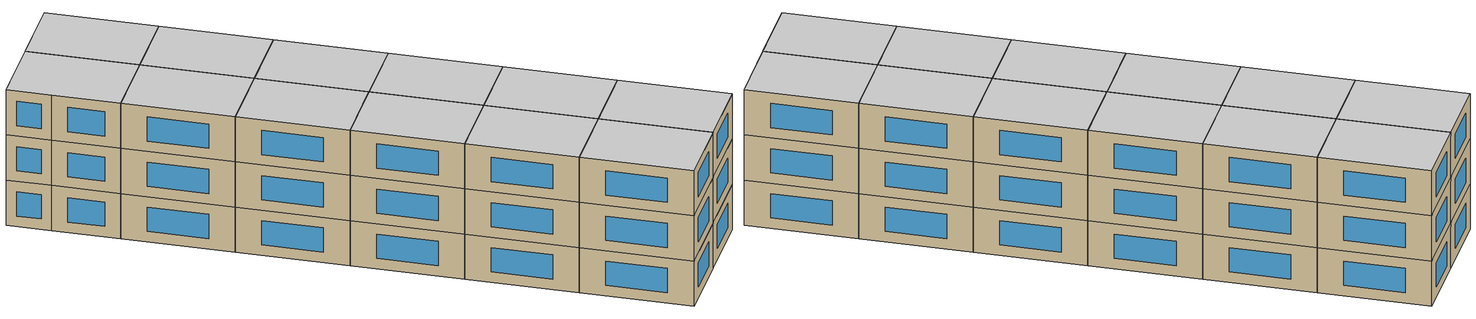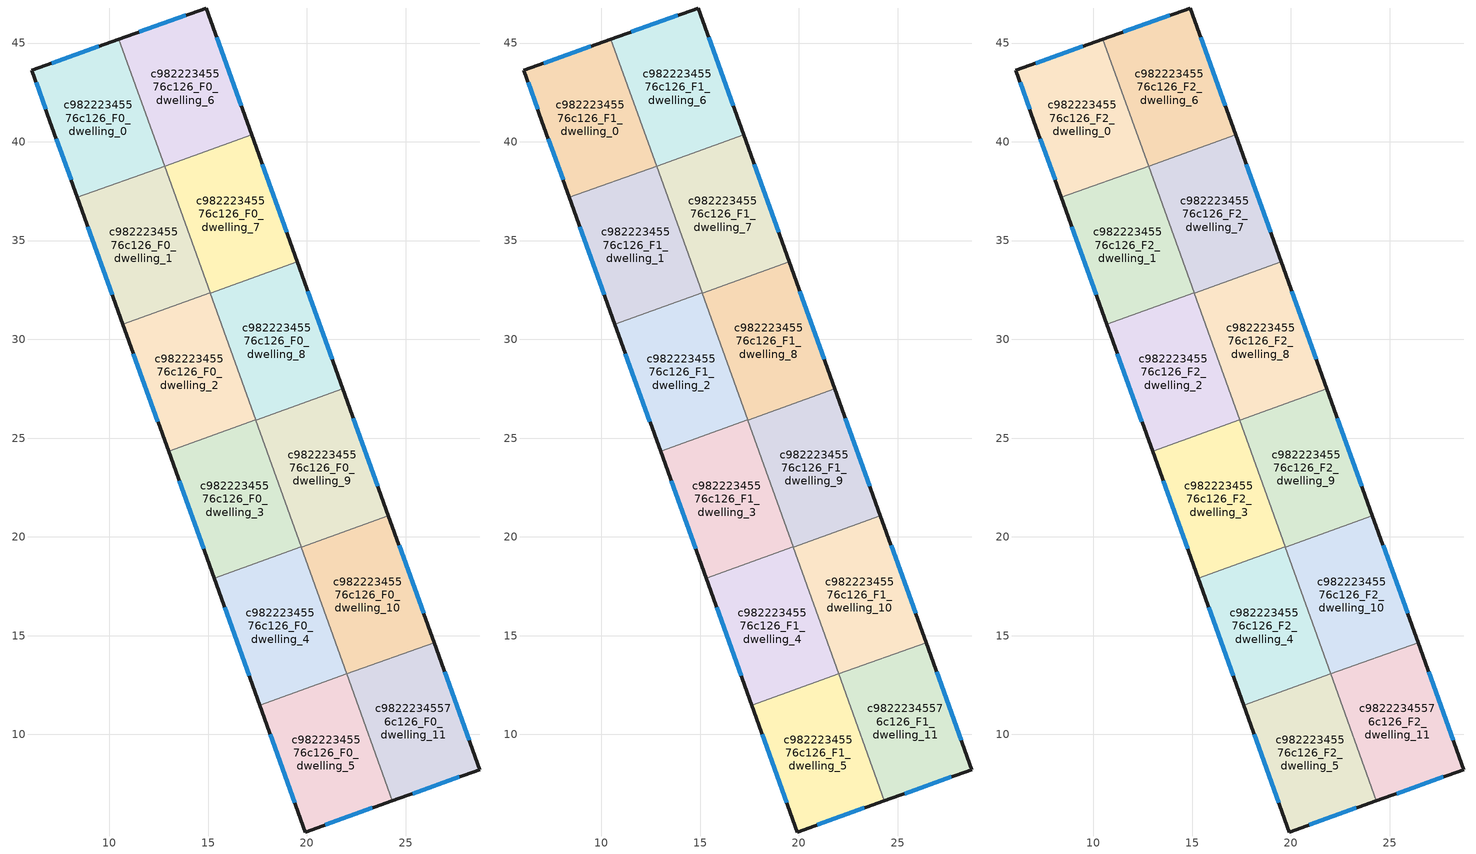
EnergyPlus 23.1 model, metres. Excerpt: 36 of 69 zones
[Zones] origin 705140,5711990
c98222345576c126_F0_dwelling_0
 floor ground (EU_floor_Construction): 10.49,45.2 12.79,38.77 8.38,37.19 6.99,41.05 6.08,43.62 z0
 wall outside (EU_wall_Construction): 10.49,45.2 6.08,43.62 6.99,41.05 8.38,37.19 z0:3
 wall to c98222345576c126_F0_dwelling_1 (EU_wall_Construction): 8.38,37.19 12.79,38.77 z0:3
 wall to c98222345576c126_F0_dwelling_6 (EU_wall_Construction): 12.79,38.77 10.49,45.2 z0:3
 window (EU_Window_Construction): 7.32,40.16 8.06,38.08 / 6.29,43.03 6.78,41.65 / 9.47,44.83 7.1,43.99 z0.69:2.31
c98222345576c126_F0_dwelling_1
 floor ground (EU_floor_Construction): 12.79,38.77 15.1,32.35 10.69,30.76 8.38,37.19 z0
 wall outside (EU_wall_Construction): 8.38,37.19 10.69,30.76 z0:3
 wall to c98222345576c126_F0_dwelling_2 (EU_wall_Construction): 10.69,30.76 15.1,32.35 z0:3
 wall to c98222345576c126_F0_dwelling_7 (EU_wall_Construction): 15.1,32.35 12.8,38.77 z0:3
 window (EU_Window_Construction): 8.92,35.7 10.16,32.25 z0.69:2.31
c98222345576c126_F0_dwelling_10
 floor ground (EU_floor_Construction): 24.13,21.07 26.44,14.65 22.03,13.06 19.72,19.49 z0
 wall outside (EU_wall_Construction): 26.44,14.65 24.13,21.07 z0:3
 wall to c98222345576c126_F0_dwelling_9 (EU_wall_Construction): 24.13,21.07 19.72,19.49 z0:3
 wall to c98222345576c126_F0_dwelling_11 (EU_wall_Construction): 22.03,13.06 26.44,14.65 z0:3
 wall to c98222345576c126_F0_dwelling_4 (EU_wall_Construction): 19.72,19.49 22.03,13.07 z0:3
 window (EU_Window_Construction): 25.91,16.13 24.67,19.58 z0.69:2.31
c98222345576c126_F0_dwelling_11
 floor ground (EU_floor_Construction): 26.44,14.65 28.75,8.22 24.33,6.64 22.03,13.06 z0
 wall outside (EU_wall_Construction): 24.33,6.64 28.75,8.22 26.44,14.65 z0:3
 wall to c98222345576c126_F0_dwelling_5 (EU_wall_Construction): 22.03,13.06 24.33,6.64 z0:3
 window (EU_Window_Construction): 28.21,9.71 26.97,13.16 / 25.36,7.01 27.73,7.86 z0.69:2.31
c98222345576c126_F0_dwelling_2
 floor ground (EU_floor_Construction): 15.1,32.35 17.41,25.92 13,24.34 10.69,30.76 z0
 wall outside (EU_wall_Construction): 10.69,30.76 13,24.34 z0:3
 wall to c98222345576c126_F0_dwelling_3 (EU_wall_Construction): 13,24.34 17.41,25.92 z0:3
 wall to c98222345576c126_F0_dwelling_8 (EU_wall_Construction): 17.41,25.92 15.1,32.34 z0:3
 wall to c98222345576c126_F0_dwelling_7 (EU_wall_Construction): 15.1,32.34 15.1,32.35 z0:3
 window (EU_Window_Construction): 11.22,29.28 12.46,25.83 z0.69:2.31
c98222345576c126_F0_dwelling_3
 floor ground (EU_floor_Construction): 17.41,25.92 19.72,19.5 15.31,17.91 13,24.34 z0
 wall outside (EU_wall_Construction): 13,24.34 15.31,17.91 z0:3
 wall to c98222345576c126_F0_dwelling_4 (EU_wall_Construction): 15.31,17.91 19.72,19.5 z0:3
 wall to c98222345576c126_F0_dwelling_9 (EU_wall_Construction): 19.72,19.5 17.41,25.91 z0:3
 wall to c98222345576c126_F0_dwelling_8 (EU_wall_Construction): 17.41,25.91 17.41,25.92 z0:3
 window (EU_Window_Construction): 13.53,22.85 14.77,19.4 z0.69:2.31
c98222345576c126_F0_dwelling_4
 floor ground (EU_floor_Construction): 19.72,19.5 22.03,13.07 17.61,11.49 15.31,17.91 z0
 wall outside (EU_wall_Construction): 15.31,17.91 17.61,11.49 z0:3
 wall to c98222345576c126_F0_dwelling_5 (EU_wall_Construction): 17.61,11.49 22.03,13.07 z0:3
 wall to c98222345576c126_F0_dwelling_9 (EU_wall_Construction): 19.72,19.49 19.72,19.5 z0:3
 window (EU_Window_Construction): 15.84,16.43 17.08,12.97 z0.69:2.31
c98222345576c126_F0_dwelling_5
 floor ground (EU_floor_Construction): 22.03,13.07 24.33,6.64 19.92,5.06 17.61,11.49 z0
 wall outside (EU_wall_Construction): 17.61,11.49 19.92,5.06 24.33,6.64 z0:3
 window (EU_Window_Construction): 20.94,5.43 23.31,6.28 / 18.15,10 19.39,6.55 z0.69:2.31
c98222345576c126_F0_dwelling_6
 floor ground (EU_floor_Construction): 14.9,46.77 17.21,40.35 12.8,38.76 10.49,45.2 z0
 wall outside (EU_wall_Construction): 17.21,40.35 14.9,46.77 10.49,45.2 z0:3
 wall to c98222345576c126_F0_dwelling_7 (EU_wall_Construction): 12.8,38.76 17.21,40.35 z0:3
 window (EU_Window_Construction): 13.88,46.41 11.51,45.56 / 16.67,41.84 15.43,45.29 z0.69:2.31
c98222345576c126_F0_dwelling_7
 floor ground (EU_floor_Construction): 17.21,40.35 19.52,33.92 15.1,32.34 12.8,38.76 z0
 wall outside (EU_wall_Construction): 19.52,33.92 17.21,40.35 z0:3
 wall to c98222345576c126_F0_dwelling_8 (EU_wall_Construction): 15.1,32.34 19.52,33.92 z0:3
 window (EU_Window_Construction): 18.98,35.41 17.74,38.86 z0.69:2.31
c98222345576c126_F0_dwelling_8
 floor ground (EU_floor_Construction): 19.52,33.92 21.82,27.5 17.41,25.91 15.1,32.34 z0
 wall outside (EU_wall_Construction): 21.82,27.5 19.52,33.92 z0:3
 wall to c98222345576c126_F0_dwelling_9 (EU_wall_Construction): 17.41,25.91 21.82,27.5 z0:3
 window (EU_Window_Construction): 21.29,28.98 20.05,32.43 z0.69:2.31
c98222345576c126_F0_dwelling_9
 floor ground (EU_floor_Construction): 21.82,27.5 24.13,21.07 19.72,19.49 17.41,25.91 z0
 wall outside (EU_wall_Construction): 24.13,21.07 21.82,27.5 z0:3
 window (EU_Window_Construction): 23.6,22.56 22.36,26.01 z0.69:2.31
c98222345576c126_F1_dwelling_0
 floor to c98222345576c126_F0_dwelling_0 (EU_floor_Construction): 10.49,45.2 12.79,38.77 8.38,37.19 6.99,41.05 6.08,43.62 z3
 wall outside (EU_wall_Construction): 10.49,45.2 6.08,43.62 6.99,41.05 8.38,37.19 z3:6
 wall to c98222345576c126_F1_dwelling_1 (EU_wall_Construction): 8.38,37.19 12.79,38.77 z3:6
 wall to c98222345576c126_F1_dwelling_6 (EU_wall_Construction): 12.79,38.77 10.49,45.2 z3:6
 window (EU_Window_Construction): 7.32,40.16 8.06,38.08 / 6.29,43.03 6.78,41.65 / 9.47,44.83 7.1,43.99 z3.69:5.31
c98222345576c126_F1_dwelling_1
 floor to c98222345576c126_F0_dwelling_1 (EU_floor_Construction): 12.79,38.77 15.1,32.35 10.69,30.76 8.38,37.19 z3
 wall outside (EU_wall_Construction): 8.38,37.19 10.69,30.76 z3:6
 wall to c98222345576c126_F1_dwelling_2 (EU_wall_Construction): 10.69,30.76 15.1,32.35 z3:6
 wall to c98222345576c126_F1_dwelling_7 (EU_wall_Construction): 15.1,32.35 12.8,38.77 z3:6
 window (EU_Window_Construction): 8.92,35.7 10.16,32.25 z3.69:5.31
c98222345576c126_F1_dwelling_10
 floor to c98222345576c126_F0_dwelling_10 (EU_floor_Construction): 24.13,21.07 26.44,14.65 22.03,13.06 19.72,19.49 z3
 wall outside (EU_wall_Construction): 26.44,14.65 24.13,21.07 z3:6
 wall to c98222345576c126_F1_dwelling_9 (EU_wall_Construction): 24.13,21.07 19.72,19.49 z3:6
 wall to c98222345576c126_F1_dwelling_11 (EU_wall_Construction): 22.03,13.06 26.44,14.65 z3:6
 wall to c98222345576c126_F1_dwelling_4 (EU_wall_Construction): 19.72,19.49 22.03,13.07 z3:6
 window (EU_Window_Construction): 25.91,16.13 24.67,19.58 z3.69:5.31
c98222345576c126_F1_dwelling_11
 floor to c98222345576c126_F0_dwelling_11 (EU_floor_Construction): 26.44,14.65 28.75,8.22 24.33,6.64 22.03,13.06 z3
 wall outside (EU_wall_Construction): 24.33,6.64 28.75,8.22 26.44,14.65 z3:6
 wall to c98222345576c126_F1_dwelling_5 (EU_wall_Construction): 22.03,13.06 24.33,6.64 z3:6
 window (EU_Window_Construction): 28.21,9.71 26.97,13.16 / 25.36,7.01 27.73,7.86 z3.69:5.31
c98222345576c126_F1_dwelling_2
 floor to c98222345576c126_F0_dwelling_2 (EU_floor_Construction): 15.1,32.35 17.41,25.92 13,24.34 10.69,30.76 z3
 wall outside (EU_wall_Construction): 10.69,30.76 13,24.34 z3:6
 wall to c98222345576c126_F1_dwelling_3 (EU_wall_Construction): 13,24.34 17.41,25.92 z3:6
 wall to c98222345576c126_F1_dwelling_8 (EU_wall_Construction): 17.41,25.92 15.1,32.34 z3:6
 wall to c98222345576c126_F1_dwelling_7 (EU_wall_Construction): 15.1,32.34 15.1,32.35 z3:6
 window (EU_Window_Construction): 11.22,29.28 12.46,25.83 z3.69:5.31
c98222345576c126_F1_dwelling_3
 floor to c98222345576c126_F0_dwelling_3 (EU_floor_Construction): 17.41,25.92 19.72,19.5 15.31,17.91 13,24.34 z3
 wall outside (EU_wall_Construction): 13,24.34 15.31,17.91 z3:6
 wall to c98222345576c126_F1_dwelling_4 (EU_wall_Construction): 15.31,17.91 19.72,19.5 z3:6
 wall to c98222345576c126_F1_dwelling_9 (EU_wall_Construction): 19.72,19.5 17.41,25.91 z3:6
 wall to c98222345576c126_F1_dwelling_8 (EU_wall_Construction): 17.41,25.91 17.41,25.92 z3:6
 window (EU_Window_Construction): 13.53,22.85 14.77,19.4 z3.69:5.31
c98222345576c126_F1_dwelling_4
 floor to c98222345576c126_F0_dwelling_4 (EU_floor_Construction): 19.72,19.5 22.03,13.07 17.61,11.49 15.31,17.91 z3
 wall outside (EU_wall_Construction): 15.31,17.91 17.61,11.49 z3:6
 wall to c98222345576c126_F1_dwelling_5 (EU_wall_Construction): 17.61,11.49 22.03,13.07 z3:6
 wall to c98222345576c126_F1_dwelling_9 (EU_wall_Construction): 19.72,19.49 19.72,19.5 z3:6
 window (EU_Window_Construction): 15.84,16.43 17.08,12.97 z3.69:5.31
c98222345576c126_F1_dwelling_5
 floor to c98222345576c126_F0_dwelling_5 (EU_floor_Construction): 22.03,13.07 24.33,6.64 19.92,5.06 17.61,11.49 z3
 wall outside (EU_wall_Construction): 17.61,11.49 19.92,5.06 24.33,6.64 z3:6
 window (EU_Window_Construction): 20.94,5.43 23.31,6.28 / 18.15,10 19.39,6.55 z3.69:5.31
c98222345576c126_F1_dwelling_6
 floor to c98222345576c126_F0_dwelling_6 (EU_floor_Construction): 14.9,46.77 17.21,40.35 12.8,38.76 10.49,45.2 z3
 wall outside (EU_wall_Construction): 17.21,40.35 14.9,46.77 10.49,45.2 z3:6
 wall to c98222345576c126_F1_dwelling_7 (EU_wall_Construction): 12.8,38.76 17.21,40.35 z3:6
 window (EU_Window_Construction): 13.88,46.41 11.51,45.56 / 16.67,41.84 15.43,45.29 z3.69:5.31
c98222345576c126_F1_dwelling_7
 floor to c98222345576c126_F0_dwelling_7 (EU_floor_Construction): 17.21,40.35 19.52,33.92 15.1,32.34 12.8,38.76 z3
 wall outside (EU_wall_Construction): 19.52,33.92 17.21,40.35 z3:6
 wall to c98222345576c126_F1_dwelling_8 (EU_wall_Construction): 15.1,32.34 19.52,33.92 z3:6
 window (EU_Window_Construction): 18.98,35.41 17.74,38.86 z3.69:5.31
c98222345576c126_F1_dwelling_8
 floor to c98222345576c126_F0_dwelling_8 (EU_floor_Construction): 19.52,33.92 21.82,27.5 17.41,25.91 15.1,32.34 z3
 wall outside (EU_wall_Construction): 21.82,27.5 19.52,33.92 z3:6
 wall to c98222345576c126_F1_dwelling_9 (EU_wall_Construction): 17.41,25.91 21.82,27.5 z3:6
 window (EU_Window_Construction): 21.29,28.98 20.05,32.43 z3.69:5.31
c98222345576c126_F1_dwelling_9
 floor to c98222345576c126_F0_dwelling_9 (EU_floor_Construction): 21.82,27.5 24.13,21.07 19.72,19.49 17.41,25.91 z3
 wall outside (EU_wall_Construction): 24.13,21.07 21.82,27.5 z3:6
 window (EU_Window_Construction): 23.6,22.56 22.36,26.01 z3.69:5.31
c98222345576c126_F2_dwelling_0
 floor to c98222345576c126_F1_dwelling_0 (EU_floor_Construction): 10.49,45.2 12.79,38.77 8.38,37.19 6.99,41.05 6.08,43.62 z6
 wall outside (EU_wall_Construction): 10.49,45.2 6.08,43.62 6.99,41.05 8.38,37.19 z6:9
 wall to c98222345576c126_F2_dwelling_1 (EU_wall_Construction): 8.38,37.19 12.79,38.77 z6:9
 wall to c98222345576c126_F2_dwelling_6 (EU_wall_Construction): 12.79,38.77 10.49,45.2 z6:9
 window (EU_Window_Construction): 7.32,40.16 8.06,38.08 / 6.29,43.03 6.78,41.65 / 9.47,44.83 7.1,43.99 z6.69:8.31
 ceiling to c98222345576c126_F3_dwelling_9 (EU_floor_Construction): 12.79,38.77 10.48,45.2 6.08,43.62 6.99,41.05 8.38,37.19 z9
c98222345576c126_F2_dwelling_1
 floor to c98222345576c126_F1_dwelling_1 (EU_floor_Construction): 12.79,38.77 15.1,32.35 10.69,30.76 8.38,37.19 z6
 wall outside (EU_wall_Construction): 8.38,37.19 10.69,30.76 z6:9
 wall to c98222345576c126_F2_dwelling_2 (EU_wall_Construction): 10.69,30.76 15.1,32.35 z6:9
 wall to c98222345576c126_F2_dwelling_7 (EU_wall_Construction): 15.1,32.35 12.8,38.77 z6:9
 window (EU_Window_Construction): 8.92,35.7 10.16,32.25 z6.69:8.31
 ceiling to c98222345576c126_F3_dwelling_8 (EU_floor_Construction): 15.1,32.35 12.8,38.77 8.38,37.18 10.69,30.76 z9
c98222345576c126_F2_dwelling_10
 floor to c98222345576c126_F1_dwelling_10 (EU_floor_Construction): 24.13,21.07 26.44,14.65 22.03,13.06 19.72,19.49 z6
 wall outside (EU_wall_Construction): 26.44,14.65 24.13,21.07 z6:9
 wall to c98222345576c126_F2_dwelling_9 (EU_wall_Construction): 24.13,21.07 19.72,19.49 z6:9
 wall to c98222345576c126_F2_dwelling_11 (EU_wall_Construction): 22.03,13.06 26.44,14.65 z6:9
 wall to c98222345576c126_F2_dwelling_4 (EU_wall_Construction): 19.72,19.49 22.03,13.07 z6:9
 window (EU_Window_Construction): 25.91,16.13 24.67,19.58 z6.69:8.31
 ceiling to c98222345576c126_F3_dwelling_3 (EU_floor_Construction): 26.44,14.65 24.13,21.07 19.72,19.49 22.03,13.07 z9
c98222345576c126_F2_dwelling_11
 floor to c98222345576c126_F1_dwelling_11 (EU_floor_Construction): 26.44,14.65 28.75,8.22 24.33,6.64 22.03,13.06 z6
 wall outside (EU_wall_Construction): 24.33,6.64 28.75,8.22 26.44,14.65 z6:9
 wall to c98222345576c126_F2_dwelling_5 (EU_wall_Construction): 22.03,13.06 24.33,6.64 z6:9
 window (EU_Window_Construction): 28.21,9.71 26.97,13.16 / 25.36,7.01 27.73,7.86 z6.69:8.31
 ceiling to c98222345576c126_F3_dwelling_1 (EU_floor_Construction): 28.75,8.22 26.44,14.65 22.03,13.06 24.34,6.64 z9
c98222345576c126_F2_dwelling_2
 floor to c98222345576c126_F1_dwelling_2 (EU_floor_Construction): 15.1,32.35 17.41,25.92 13,24.34 10.69,30.76 z6
 wall outside (EU_wall_Construction): 10.69,30.76 13,24.34 z6:9
 wall to c98222345576c126_F2_dwelling_3 (EU_wall_Construction): 13,24.34 17.41,25.92 z6:9
 wall to c98222345576c126_F2_dwelling_8 (EU_wall_Construction): 17.41,25.92 15.1,32.34 z6:9
 wall to c98222345576c126_F2_dwelling_7 (EU_wall_Construction): 15.1,32.34 15.1,32.35 z6:9
 window (EU_Window_Construction): 11.22,29.28 12.46,25.83 z6.69:8.31
 ceiling to c98222345576c126_F3_dwelling_6 (EU_floor_Construction): 17.41,25.92 15.1,32.34 10.69,30.76 13,24.34 z9
c98222345576c126_F2_dwelling_3
 floor to c98222345576c126_F1_dwelling_3 (EU_floor_Construction): 17.41,25.92 19.72,19.5 15.31,17.91 13,24.34 z6
 wall outside (EU_wall_Construction): 13,24.34 15.31,17.91 z6:9
 wall to c98222345576c126_F2_dwelling_4 (EU_wall_Construction): 15.31,17.91 19.72,19.5 z6:9
 wall to c98222345576c126_F2_dwelling_9 (EU_wall_Construction): 19.72,19.5 17.41,25.91 z6:9
 wall to c98222345576c126_F2_dwelling_8 (EU_wall_Construction): 17.41,25.91 17.41,25.92 z6:9
 window (EU_Window_Construction): 13.53,22.85 14.77,19.4 z6.69:8.31
 ceiling adiabatic (EU_roof_Construction): 19.72,19.5 17.41,25.92 13,24.33 15.31,17.91 z9
 ceiling to c98222345576c126_F3_dwelling_4 (EU_floor_Construction): 19.72,19.5 17.41,25.92 13,24.33 15.31,17.91 z9
c98222345576c126_F2_dwelling_4
 floor to c98222345576c126_F1_dwelling_4 (EU_floor_Construction): 19.72,19.5 22.03,13.07 17.61,11.49 15.31,17.91 z6
 wall outside (EU_wall_Construction): 15.31,17.91 17.61,11.49 z6:9
 wall to c98222345576c126_F2_dwelling_5 (EU_wall_Construction): 17.61,11.49 22.03,13.07 z6:9
 wall to c98222345576c126_F2_dwelling_9 (EU_wall_Construction): 19.72,19.49 19.72,19.5 z6:9
 window (EU_Window_Construction): 15.84,16.43 17.08,12.97 z6.69:8.31
 ceiling to c98222345576c126_F3_dwelling_2 (EU_floor_Construction): 22.03,13.07 19.72,19.49 15.31,17.91 17.61,11.49 z9
c98222345576c126_F2_dwelling_5
 floor to c98222345576c126_F1_dwelling_5 (EU_floor_Construction): 22.03,13.07 24.33,6.64 19.92,5.06 17.61,11.49 z6
 wall outside (EU_wall_Construction): 17.61,11.49 19.92,5.06 24.33,6.64 z6:9
 window (EU_Window_Construction): 20.94,5.43 23.31,6.28 / 18.15,10 19.39,6.55 z6.69:8.31
 ceiling adiabatic (EU_roof_Construction): 24.33,6.64 22.03,13.07 17.62,11.48 19.92,5.06 z9
c98222345576c126_F2_dwelling_6
 floor to c98222345576c126_F1_dwelling_6 (EU_floor_Construction): 14.9,46.77 17.21,40.35 12.8,38.76 10.49,45.2 z6
 wall outside (EU_wall_Construction): 17.21,40.35 14.9,46.77 10.49,45.2 z6:9
 wall to c98222345576c126_F2_dwelling_7 (EU_wall_Construction): 12.8,38.76 17.21,40.35 z6:9
 window (EU_Window_Construction): 13.88,46.41 11.51,45.56 / 16.67,41.84 15.43,45.29 z6.69:8.31
 ceiling to c98222345576c126_F3_dwelling_10 (EU_floor_Construction): 17.2,40.35 14.9,46.77 10.49,45.2 12.8,38.77 z9
c98222345576c126_F2_dwelling_7
 floor to c98222345576c126_F1_dwelling_7 (EU_floor_Construction): 17.21,40.35 19.52,33.92 15.1,32.34 12.8,38.76 z6
 wall outside (EU_wall_Construction): 19.52,33.92 17.21,40.35 z6:9
 wall to c98222345576c126_F2_dwelling_8 (EU_wall_Construction): 15.1,32.34 19.52,33.92 z6:9
 window (EU_Window_Construction): 18.98,35.41 17.74,38.86 z6.69:8.31
 ceiling to c98222345576c126_F3_dwelling_8 (EU_floor_Construction): 19.51,33.93 17.21,40.35 12.8,38.77 15.1,32.34 z9
c98222345576c126_F2_dwelling_8
 floor to c98222345576c126_F1_dwelling_8 (EU_floor_Construction): 19.52,33.92 21.82,27.5 17.41,25.91 15.1,32.34 z6
 wall outside (EU_wall_Construction): 21.82,27.5 19.52,33.92 z6:9
 wall to c98222345576c126_F2_dwelling_9 (EU_wall_Construction): 17.41,25.91 21.82,27.5 z6:9
 window (EU_Window_Construction): 21.29,28.98 20.05,32.43 z6.69:8.31
 ceiling to c98222345576c126_F3_dwelling_7 (EU_floor_Construction): 21.82,27.5 19.52,33.92 15.1,32.34 17.41,25.92 z9
 ceiling to c98222345576c126_F3_dwelling_5 (EU_floor_Construction): 21.82,27.5 17.41,25.92 19.67,26.72 z9
c98222345576c126_F2_dwelling_9
 floor to c98222345576c126_F1_dwelling_9 (EU_floor_Construction): 21.82,27.5 24.13,21.07 19.72,19.49 17.41,25.91 z6
 wall outside (EU_wall_Construction): 24.13,21.07 21.82,27.5 z6:9
 window (EU_Window_Construction): 23.6,22.56 22.36,26.01 z6.69:8.31
 ceiling to c98222345576c126_F3_dwelling_5 (EU_floor_Construction): 24.13,21.08 21.82,27.5 17.41,25.91 19.72,19.49 z9
[Building]
EU S2 Campaign: North Axis=0; Terrain=City; Solar Distribution=FullExterior
[Site:Location]
London: Latitude=51.5; Longitude=-0.5; Time Zone=0; Elevation=25
[SizingPeriod:WeatherFileDays]
AnnualSizingPeriod: Begin Month=1; Begin Day of Month=1; End Month=12; End Day of Month=31; Day of Week for Start Day=Monday; Use Weather File Daylight Saving Period=No; Use Weather File Rain and Snow Indicators=No
[MATERIAL]
EU_InternalMass_Material: Roughness=MediumRough; Thickness=0.1; Conductivity=1; Density=1800; Specific Heat=900; Thermal Absorptance=0.9; Solar Absorptance=0.7; Visible Absorptance=0.7
[MATERIAL:NOMASS] Roughness=MediumRough; Thermal Absorptance=0.9; Solar Absorptance=0.7; Visible Absorptance=0.7
Name | Thermal Resistance
EU_wall_NoMass | 0.635353
EU_roof_NoMass | 0.675062
EU_floor_NoMass | 1.96382
[WINDOWMATERIAL:SIMPLEGLAZINGSYSTEM]
EU_Window_SimpleGlazing: UFactor=2.96269; Solar Heat Gain Coefficient=0.76; Visible Transmittance=0.76
[CONSTRUCTION]
EU_wall_Construction: EU_wall_NoMass
EU_roof_Construction: EU_roof_NoMass
EU_floor_Construction: EU_floor_NoMass
EU_InternalMass_Construction: EU_InternalMass_Material
EU_Window_Construction: EU_Window_SimpleGlazing
[ZONE] Type=1; Multiplier=1; Ceiling Height=autocalculate; Floor Area=autocalculate; Part of Total Floor Area=Yes
Name | Volume
c98222345576c126_F0_dwelling_0; c98222345576c126_F1_dwelling_0; c98222345576c126_F2_dwelling_0; c98222345576c126_F0_dwelling_7; c98222345576c126_F1_dwelling_7; c98222345576c126_F2_dwelling_7 | 96.0081
c98222345576c126_F0_dwelling_1; c98222345576c126_F1_dwelling_1; c98222345576c126_F2_dwelling_1 | 96.0066
c98222345576c126_F0_dwelling_10; c98222345576c126_F1_dwelling_10; c98222345576c126_F2_dwelling_10 | 95.9956
c98222345576c126_F0_dwelling_11; c98222345576c126_F1_dwelling_11; c98222345576c126_F2_dwelling_11 | 95.9905
c98222345576c126_F0_dwelling_2; c98222345576c126_F1_dwelling_2; c98222345576c126_F2_dwelling_2 | 95.9883
c98222345576c126_F0_dwelling_3; c98222345576c126_F1_dwelling_3; c98222345576c126_F2_dwelling_3 | 96.0022
c98222345576c126_F0_dwelling_4; c98222345576c126_F1_dwelling_4; c98222345576c126_F2_dwelling_4 | 96.0095
c98222345576c126_F0_dwelling_5; c98222345576c126_F1_dwelling_5; c98222345576c126_F2_dwelling_5 | 96.0198
c98222345576c126_F0_dwelling_6; c98222345576c126_F1_dwelling_6; c98222345576c126_F2_dwelling_6; c98222345576c126_F0_dwelling_9; c98222345576c126_F1_dwelling_9; c98222345576c126_F2_dwelling_9 | 96.0059
c98222345576c126_F0_dwelling_8; c98222345576c126_F1_dwelling_8; c98222345576c126_F2_dwelling_8 | 96
[INTERNALMASS] Construction=EU_InternalMass_Construction
Name | Zone or ZoneList | Surface Area
c98222345576c126_F0_dwelling_0_EU_InternalMass | c98222345576c126_F0_dwelling_0 | 32.0027
c98222345576c126_F0_dwelling_1_EU_InternalMass | c98222345576c126_F0_dwelling_1 | 32.0023
c98222345576c126_F0_dwelling_2_EU_InternalMass | c98222345576c126_F0_dwelling_2 | 31.9965
c98222345576c126_F0_dwelling_3_EU_InternalMass | c98222345576c126_F0_dwelling_3 | 32.001
c98222345576c126_F0_dwelling_4_EU_InternalMass | c98222345576c126_F0_dwelling_4 | 32.0029
c98222345576c126_F0_dwelling_5_EU_InternalMass | c98222345576c126_F0_dwelling_5 | 32.0014
c98222345576c126_F0_dwelling_6_EU_InternalMass | c98222345576c126_F0_dwelling_6 | 32.0021
c98222345576c126_F0_dwelling_7_EU_InternalMass | c98222345576c126_F0_dwelling_7 | 32.0029
c98222345576c126_F0_dwelling_8_EU_InternalMass | c98222345576c126_F0_dwelling_8 | 31.9999
c98222345576c126_F0_dwelling_9_EU_InternalMass | c98222345576c126_F0_dwelling_9 | 32.0023
c98222345576c126_F0_dwelling_10_EU_InternalMass | c98222345576c126_F0_dwelling_10 | 31.9986
c98222345576c126_F0_dwelling_11_EU_InternalMass | c98222345576c126_F0_dwelling_11 | 31.9967
c98222345576c126_F1_dwelling_0_EU_InternalMass | c98222345576c126_F1_dwelling_0 | 32.0027
c98222345576c126_F1_dwelling_1_EU_InternalMass | c98222345576c126_F1_dwelling_1 | 32.0023
c98222345576c126_F1_dwelling_2_EU_InternalMass | c98222345576c126_F1_dwelling_2 | 31.9965
c98222345576c126_F1_dwelling_3_EU_InternalMass | c98222345576c126_F1_dwelling_3 | 32.001
c98222345576c126_F1_dwelling_4_EU_InternalMass | c98222345576c126_F1_dwelling_4 | 32.0029
c98222345576c126_F1_dwelling_5_EU_InternalMass | c98222345576c126_F1_dwelling_5 | 32.0014
c98222345576c126_F1_dwelling_6_EU_InternalMass | c98222345576c126_F1_dwelling_6 | 32.0021
c98222345576c126_F1_dwelling_7_EU_InternalMass | c98222345576c126_F1_dwelling_7 | 32.0029
c98222345576c126_F1_dwelling_8_EU_InternalMass | c98222345576c126_F1_dwelling_8 | 31.9999
c98222345576c126_F1_dwelling_9_EU_InternalMass | c98222345576c126_F1_dwelling_9 | 32.0023
c98222345576c126_F1_dwelling_10_EU_InternalMass | c98222345576c126_F1_dwelling_10 | 31.9986
c98222345576c126_F1_dwelling_11_EU_InternalMass | c98222345576c126_F1_dwelling_11 | 31.9967
c98222345576c126_F2_dwelling_0_EU_InternalMass | c98222345576c126_F2_dwelling_0 | 32.0027
c98222345576c126_F2_dwelling_1_EU_InternalMass | c98222345576c126_F2_dwelling_1 | 32.0023
c98222345576c126_F2_dwelling_2_EU_InternalMass | c98222345576c126_F2_dwelling_2 | 31.9965
c98222345576c126_F2_dwelling_3_EU_InternalMass | c98222345576c126_F2_dwelling_3 | 32.001
c98222345576c126_F2_dwelling_4_EU_InternalMass | c98222345576c126_F2_dwelling_4 | 32.0029
c98222345576c126_F2_dwelling_5_EU_InternalMass | c98222345576c126_F2_dwelling_5 | 32.0014
c98222345576c126_F2_dwelling_6_EU_InternalMass | c98222345576c126_F2_dwelling_6 | 32.0021
c98222345576c126_F2_dwelling_7_EU_InternalMass | c98222345576c126_F2_dwelling_7 | 32.0029
c98222345576c126_F2_dwelling_8_EU_InternalMass | c98222345576c126_F2_dwelling_8 | 31.9999
c98222345576c126_F2_dwelling_9_EU_InternalMass | c98222345576c126_F2_dwelling_9 | 32.0023
c98222345576c126_F2_dwelling_10_EU_InternalMass | c98222345576c126_F2_dwelling_10 | 31.9986
c98222345576c126_F2_dwelling_11_EU_InternalMass | c98222345576c126_F2_dwelling_11 | 31.9967
[OTHEREQUIPMENT] Fuel Type=Electricity; Design Level Calculation Method=Watts/Area; Power per Zone Floor Area=1; Fraction Latent=0; Fraction Radiant=0; Fraction Lost=0; Carbon Dioxide Generation Rate=0; EndUse Subcategory=EU_Step8_InternalGains
Name | Zone or ZoneList or Space or SpaceList | Schedule
EU_Step8_InternalGain_c98222345576c126_F0_dwelling_0_f000 | c98222345576c126_F0_dwelling_0 | EU_Step8_GainSchedule_c98222345576c126_F0_dwelling_0_f000
EU_Step8_InternalGain_c98222345576c126_F0_dwelling_1_f000 | c98222345576c126_F0_dwelling_1 | EU_Step8_GainSchedule_c98222345576c126_F0_dwelling_1_f000
EU_Step8_InternalGain_c98222345576c126_F0_dwelling_2_f000 | c98222345576c126_F0_dwelling_2 | EU_Step8_GainSchedule_c98222345576c126_F0_dwelling_2_f000
EU_Step8_InternalGain_c98222345576c126_F0_dwelling_3_f000 | c98222345576c126_F0_dwelling_3 | EU_Step8_GainSchedule_c98222345576c126_F0_dwelling_3_f000
EU_Step8_InternalGain_c98222345576c126_F0_dwelling_4_f000 | c98222345576c126_F0_dwelling_4 | EU_Step8_GainSchedule_c98222345576c126_F0_dwelling_4_f000
EU_Step8_InternalGain_c98222345576c126_F0_dwelling_5_f000 | c98222345576c126_F0_dwelling_5 | EU_Step8_GainSchedule_c98222345576c126_F0_dwelling_5_f000
EU_Step8_InternalGain_c98222345576c126_F0_dwelling_6_f000 | c98222345576c126_F0_dwelling_6 | EU_Step8_GainSchedule_c98222345576c126_F0_dwelling_6_f000
EU_Step8_InternalGain_c98222345576c126_F0_dwelling_7_f000 | c98222345576c126_F0_dwelling_7 | EU_Step8_GainSchedule_c98222345576c126_F0_dwelling_7_f000
EU_Step8_InternalGain_c98222345576c126_F0_dwelling_8_f000 | c98222345576c126_F0_dwelling_8 | EU_Step8_GainSchedule_c98222345576c126_F0_dwelling_8_f000
EU_Step8_InternalGain_c98222345576c126_F0_dwelling_9_f000 | c98222345576c126_F0_dwelling_9 | EU_Step8_GainSchedule_c98222345576c126_F0_dwelling_9_f000
EU_Step8_InternalGain_c98222345576c126_F0_dwelling_10_f000 | c98222345576c126_F0_dwelling_10 | EU_Step8_GainSchedule_c98222345576c126_F0_dwelling_10_f000
EU_Step8_InternalGain_c98222345576c126_F0_dwelling_11_f000 | c98222345576c126_F0_dwelling_11 | EU_Step8_GainSchedule_c98222345576c126_F0_dwelling_11_f000
EU_Step8_InternalGain_c98222345576c126_F1_dwelling_0_f000 | c98222345576c126_F1_dwelling_0 | EU_Step8_GainSchedule_c98222345576c126_F1_dwelling_0_f000
EU_Step8_InternalGain_c98222345576c126_F1_dwelling_1_f000 | c98222345576c126_F1_dwelling_1 | EU_Step8_GainSchedule_c98222345576c126_F1_dwelling_1_f000
EU_Step8_InternalGain_c98222345576c126_F1_dwelling_2_f000 | c98222345576c126_F1_dwelling_2 | EU_Step8_GainSchedule_c98222345576c126_F1_dwelling_2_f000
EU_Step8_InternalGain_c98222345576c126_F1_dwelling_3_f000 | c98222345576c126_F1_dwelling_3 | EU_Step8_GainSchedule_c98222345576c126_F1_dwelling_3_f000
EU_Step8_InternalGain_c98222345576c126_F1_dwelling_4_f000 | c98222345576c126_F1_dwelling_4 | EU_Step8_GainSchedule_c98222345576c126_F1_dwelling_4_f000
EU_Step8_InternalGain_c98222345576c126_F1_dwelling_5_f000 | c98222345576c126_F1_dwelling_5 | EU_Step8_GainSchedule_c98222345576c126_F1_dwelling_5_f000
EU_Step8_InternalGain_c98222345576c126_F1_dwelling_6_f000 | c98222345576c126_F1_dwelling_6 | EU_Step8_GainSchedule_c98222345576c126_F1_dwelling_6_f000
EU_Step8_InternalGain_c98222345576c126_F1_dwelling_7_f000 | c98222345576c126_F1_dwelling_7 | EU_Step8_GainSchedule_c98222345576c126_F1_dwelling_7_f000
EU_Step8_InternalGain_c98222345576c126_F1_dwelling_8_f000 | c98222345576c126_F1_dwelling_8 | EU_Step8_GainSchedule_c98222345576c126_F1_dwelling_8_f000
EU_Step8_InternalGain_c98222345576c126_F1_dwelling_9_f000 | c98222345576c126_F1_dwelling_9 | EU_Step8_GainSchedule_c98222345576c126_F1_dwelling_9_f000
EU_Step8_InternalGain_c98222345576c126_F1_dwelling_10_f000 | c98222345576c126_F1_dwelling_10 | EU_Step8_GainSchedule_c98222345576c126_F1_dwelling_10_f000
EU_Step8_InternalGain_c98222345576c126_F1_dwelling_11_f000 | c98222345576c126_F1_dwelling_11 | EU_Step8_GainSchedule_c98222345576c126_F1_dwelling_11_f000
EU_Step8_InternalGain_c98222345576c126_F2_dwelling_0_f000 | c98222345576c126_F2_dwelling_0 | EU_Step8_GainSchedule_c98222345576c126_F2_dwelling_0_f000
EU_Step8_InternalGain_c98222345576c126_F2_dwelling_1_f000 | c98222345576c126_F2_dwelling_1 | EU_Step8_GainSchedule_c98222345576c126_F2_dwelling_1_f000
EU_Step8_InternalGain_c98222345576c126_F2_dwelling_2_f000 | c98222345576c126_F2_dwelling_2 | EU_Step8_GainSchedule_c98222345576c126_F2_dwelling_2_f000
EU_Step8_InternalGain_c98222345576c126_F2_dwelling_3_f000 | c98222345576c126_F2_dwelling_3 | EU_Step8_GainSchedule_c98222345576c126_F2_dwelling_3_f000
EU_Step8_InternalGain_c98222345576c126_F2_dwelling_4_f000 | c98222345576c126_F2_dwelling_4 | EU_Step8_GainSchedule_c98222345576c126_F2_dwelling_4_f000
EU_Step8_InternalGain_c98222345576c126_F2_dwelling_5_f000 | c98222345576c126_F2_dwelling_5 | EU_Step8_GainSchedule_c98222345576c126_F2_dwelling_5_f000
EU_Step8_InternalGain_c98222345576c126_F2_dwelling_6_f000 | c98222345576c126_F2_dwelling_6 | EU_Step8_GainSchedule_c98222345576c126_F2_dwelling_6_f000
EU_Step8_InternalGain_c98222345576c126_F2_dwelling_7_f000 | c98222345576c126_F2_dwelling_7 | EU_Step8_GainSchedule_c98222345576c126_F2_dwelling_7_f000
EU_Step8_InternalGain_c98222345576c126_F2_dwelling_8_f000 | c98222345576c126_F2_dwelling_8 | EU_Step8_GainSchedule_c98222345576c126_F2_dwelling_8_f000
EU_Step8_InternalGain_c98222345576c126_F2_dwelling_9_f000 | c98222345576c126_F2_dwelling_9 | EU_Step8_GainSchedule_c98222345576c126_F2_dwelling_9_f000
EU_Step8_InternalGain_c98222345576c126_F2_dwelling_10_f000 | c98222345576c126_F2_dwelling_10 | EU_Step8_GainSchedule_c98222345576c126_F2_dwelling_10_f000
EU_Step8_InternalGain_c98222345576c126_F2_dwelling_11_f000 | c98222345576c126_F2_dwelling_11 | EU_Step8_GainSchedule_c98222345576c126_F2_dwelling_11_f000
[ZONEVENTILATION:DESIGNFLOWRATE] Schedule=EU_AlwaysOn; Design Flow Rate Calculation Method=AirChanges/Hour; Air Changes per Hour=0.555504; Ventilation Type=Natural; Fan Pressure Rise=0; Fan Total Efficiency=1; Constant Term Coefficient=1; Temperature Term Coefficient=0; Velocity Term Coefficient=0; Velocity Squared Term Coefficient=0; Minimum Indoor Temperature=-100; Maximum Indoor Temperature=100; Delta Temperature=-100; Minimum Outdoor Temperature=-100; Maximum Outdoor Temperature=100; Maximum Wind Speed=40
Name | Zone or ZoneList or Space or SpaceList
EU_ConstantAir_c98222345576c126_F0_dwelling_0 | c98222345576c126_F0_dwelling_0
EU_ConstantAir_c98222345576c126_F0_dwelling_1 | c98222345576c126_F0_dwelling_1
EU_ConstantAir_c98222345576c126_F0_dwelling_2 | c98222345576c126_F0_dwelling_2
EU_ConstantAir_c98222345576c126_F0_dwelling_3 | c98222345576c126_F0_dwelling_3
EU_ConstantAir_c98222345576c126_F0_dwelling_4 | c98222345576c126_F0_dwelling_4
EU_ConstantAir_c98222345576c126_F0_dwelling_5 | c98222345576c126_F0_dwelling_5
EU_ConstantAir_c98222345576c126_F0_dwelling_6 | c98222345576c126_F0_dwelling_6
EU_ConstantAir_c98222345576c126_F0_dwelling_7 | c98222345576c126_F0_dwelling_7
EU_ConstantAir_c98222345576c126_F0_dwelling_8 | c98222345576c126_F0_dwelling_8
EU_ConstantAir_c98222345576c126_F0_dwelling_9 | c98222345576c126_F0_dwelling_9
EU_ConstantAir_c98222345576c126_F0_dwelling_10 | c98222345576c126_F0_dwelling_10
EU_ConstantAir_c98222345576c126_F0_dwelling_11 | c98222345576c126_F0_dwelling_11
EU_ConstantAir_c98222345576c126_F1_dwelling_0 | c98222345576c126_F1_dwelling_0
EU_ConstantAir_c98222345576c126_F1_dwelling_1 | c98222345576c126_F1_dwelling_1
EU_ConstantAir_c98222345576c126_F1_dwelling_2 | c98222345576c126_F1_dwelling_2
EU_ConstantAir_c98222345576c126_F1_dwelling_3 | c98222345576c126_F1_dwelling_3
EU_ConstantAir_c98222345576c126_F1_dwelling_4 | c98222345576c126_F1_dwelling_4
EU_ConstantAir_c98222345576c126_F1_dwelling_5 | c98222345576c126_F1_dwelling_5
EU_ConstantAir_c98222345576c126_F1_dwelling_6 | c98222345576c126_F1_dwelling_6
EU_ConstantAir_c98222345576c126_F1_dwelling_7 | c98222345576c126_F1_dwelling_7
EU_ConstantAir_c98222345576c126_F1_dwelling_8 | c98222345576c126_F1_dwelling_8
EU_ConstantAir_c98222345576c126_F1_dwelling_9 | c98222345576c126_F1_dwelling_9
EU_ConstantAir_c98222345576c126_F1_dwelling_10 | c98222345576c126_F1_dwelling_10
EU_ConstantAir_c98222345576c126_F1_dwelling_11 | c98222345576c126_F1_dwelling_11
EU_ConstantAir_c98222345576c126_F2_dwelling_0 | c98222345576c126_F2_dwelling_0
EU_ConstantAir_c98222345576c126_F2_dwelling_1 | c98222345576c126_F2_dwelling_1
EU_ConstantAir_c98222345576c126_F2_dwelling_2 | c98222345576c126_F2_dwelling_2
EU_ConstantAir_c98222345576c126_F2_dwelling_3 | c98222345576c126_F2_dwelling_3
EU_ConstantAir_c98222345576c126_F2_dwelling_4 | c98222345576c126_F2_dwelling_4
EU_ConstantAir_c98222345576c126_F2_dwelling_5 | c98222345576c126_F2_dwelling_5
EU_ConstantAir_c98222345576c126_F2_dwelling_6 | c98222345576c126_F2_dwelling_6
EU_ConstantAir_c98222345576c126_F2_dwelling_7 | c98222345576c126_F2_dwelling_7
EU_ConstantAir_c98222345576c126_F2_dwelling_8 | c98222345576c126_F2_dwelling_8
EU_ConstantAir_c98222345576c126_F2_dwelling_9 | c98222345576c126_F2_dwelling_9
EU_ConstantAir_c98222345576c126_F2_dwelling_10 | c98222345576c126_F2_dwelling_10
EU_ConstantAir_c98222345576c126_F2_dwelling_11 | c98222345576c126_F2_dwelling_11
[HVACTEMPLATE:THERMOSTAT] Constant Heating Setpoint=20; Constant Cooling Setpoint=50
EU_HeatOnly_c98222345576c126_F0_dwelling_0; EU_HeatOnly_c98222345576c126_F0_dwelling_1; EU_HeatOnly_c98222345576c126_F0_dwelling_2; EU_HeatOnly_c98222345576c126_F0_dwelling_3; EU_HeatOnly_c98222345576c126_F0_dwelling_4; EU_HeatOnly_c98222345576c126_F0_dwelling_5; EU_HeatOnly_c98222345576c126_F0_dwelling_6; EU_HeatOnly_c98222345576c126_F0_dwelling_7; EU_HeatOnly_c98222345576c126_F0_dwelling_8; EU_HeatOnly_c98222345576c126_F0_dwelling_9; EU_HeatOnly_c98222345576c126_F0_dwelling_10; EU_HeatOnly_c98222345576c126_F0_dwelling_11; EU_HeatOnly_c98222345576c126_F1_dwelling_0; EU_HeatOnly_c98222345576c126_F1_dwelling_1; EU_HeatOnly_c98222345576c126_F1_dwelling_2; EU_HeatOnly_c98222345576c126_F1_dwelling_3; EU_HeatOnly_c98222345576c126_F1_dwelling_4; EU_HeatOnly_c98222345576c126_F1_dwelling_5; EU_HeatOnly_c98222345576c126_F1_dwelling_6; EU_HeatOnly_c98222345576c126_F1_dwelling_7; EU_HeatOnly_c98222345576c126_F1_dwelling_8; EU_HeatOnly_c98222345576c126_F1_dwelling_9; EU_HeatOnly_c98222345576c126_F1_dwelling_10; EU_HeatOnly_c98222345576c126_F1_dwelling_11; EU_HeatOnly_c98222345576c126_F2_dwelling_0; EU_HeatOnly_c98222345576c126_F2_dwelling_1; EU_HeatOnly_c98222345576c126_F2_dwelling_2; EU_HeatOnly_c98222345576c126_F2_dwelling_3; EU_HeatOnly_c98222345576c126_F2_dwelling_4; EU_HeatOnly_c98222345576c126_F2_dwelling_5; EU_HeatOnly_c98222345576c126_F2_dwelling_6; EU_HeatOnly_c98222345576c126_F2_dwelling_7; EU_HeatOnly_c98222345576c126_F2_dwelling_8; EU_HeatOnly_c98222345576c126_F2_dwelling_9; EU_HeatOnly_c98222345576c126_F2_dwelling_10; EU_HeatOnly_c98222345576c126_F2_dwelling_11; EU_HeatOnly_c98222345576c126_F3_dwelling_0; EU_HeatOnly_c98222345576c126_F3_dwelling_1; EU_HeatOnly_c98222345576c126_F3_dwelling_2; EU_HeatOnly_c98222345576c126_F3_dwelling_3; EU_HeatOnly_c98222345576c126_F3_dwelling_4; EU_HeatOnly_c98222345576c126_F3_dwelling_5; EU_HeatOnly_c98222345576c126_F3_dwelling_6; EU_HeatOnly_c98222345576c126_F3_dwelling_7; EU_HeatOnly_c98222345576c126_F3_dwelling_8; EU_HeatOnly_c98222345576c126_F3_dwelling_9; EU_HeatOnly_c98222345576c126_F3_dwelling_10; EU_HeatOnly_c98222345576c126_F4_dwelling_0; EU_HeatOnly_c98222345576c126_F4_dwelling_1; EU_HeatOnly_c98222345576c126_F4_dwelling_2; EU_HeatOnly_c98222345576c126_F4_dwelling_3; EU_HeatOnly_c98222345576c126_F4_dwelling_4; EU_HeatOnly_c98222345576c126_F4_dwelling_5; EU_HeatOnly_c98222345576c126_F4_dwelling_6; EU_HeatOnly_c98222345576c126_F4_dwelling_7; EU_HeatOnly_c98222345576c126_F4_dwelling_8; EU_HeatOnly_c98222345576c126_F4_dwelling_9; EU_HeatOnly_c98222345576c126_F4_dwelling_10; EU_HeatOnly_c98222345576c126_F5_dwelling_0; EU_HeatOnly_c98222345576c126_F5_dwelling_1; EU_HeatOnly_c98222345576c126_F5_dwelling_2; EU_HeatOnly_c98222345576c126_F5_dwelling_3; EU_HeatOnly_c98222345576c126_F5_dwelling_4; EU_HeatOnly_c98222345576c126_F5_dwelling_5; EU_HeatOnly_c98222345576c126_F5_dwelling_6; EU_HeatOnly_c98222345576c126_F5_dwelling_7; EU_HeatOnly_c98222345576c126_F5_dwelling_8; EU_HeatOnly_c98222345576c126_F5_dwelling_9; EU_HeatOnly_c98222345576c126_F5_dwelling_10
[HVACTEMPLATE:ZONE:IDEALLOADSAIRSYSTEM] System Availability Schedule=EU_AlwaysOn; Maximum Heating Supply Air Temperature=50; Minimum Cooling Supply Air Temperature=13; Maximum Heating Supply Air Humidity Ratio=0.0156; Minimum Cooling Supply Air Humidity Ratio=0.0077; Heating Limit=NoLimit; Cooling Limit=NoLimit; Heating Availability Schedule=EU_AlwaysOn; Cooling Availability Schedule=EU_CoolingOff; Dehumidification Control Type=ConstantSensibleHeatRatio; Cooling Sensible Heat Ratio=0.7; Dehumidification Setpoint=60; Humidification Control Type=None; Humidification Setpoint=30; Outdoor Air Method=None; Outdoor Air Flow Rate per Person=0.00944; Outdoor Air Flow Rate per Zone Floor Area=0; Outdoor Air Flow Rate per Zone=0; Demand Controlled Ventilation Type=None; Outdoor Air Economizer Type=NoEconomizer; Heat Recovery Type=None; Sensible Heat Recovery Effectiveness=0.7; Latent Heat Recovery Effectiveness=0.65
Name | Template Thermostat
c98222345576c126_F0_dwelling_0 | EU_HeatOnly_c98222345576c126_F0_dwelling_0
c98222345576c126_F0_dwelling_1 | EU_HeatOnly_c98222345576c126_F0_dwelling_1
c98222345576c126_F0_dwelling_2 | EU_HeatOnly_c98222345576c126_F0_dwelling_2
c98222345576c126_F0_dwelling_3 | EU_HeatOnly_c98222345576c126_F0_dwelling_3
c98222345576c126_F0_dwelling_4 | EU_HeatOnly_c98222345576c126_F0_dwelling_4
c98222345576c126_F0_dwelling_5 | EU_HeatOnly_c98222345576c126_F0_dwelling_5
c98222345576c126_F0_dwelling_6 | EU_HeatOnly_c98222345576c126_F0_dwelling_6
c98222345576c126_F0_dwelling_7 | EU_HeatOnly_c98222345576c126_F0_dwelling_7
c98222345576c126_F0_dwelling_8 | EU_HeatOnly_c98222345576c126_F0_dwelling_8
c98222345576c126_F0_dwelling_9 | EU_HeatOnly_c98222345576c126_F0_dwelling_9
c98222345576c126_F0_dwelling_10 | EU_HeatOnly_c98222345576c126_F0_dwelling_10
c98222345576c126_F0_dwelling_11 | EU_HeatOnly_c98222345576c126_F0_dwelling_11
c98222345576c126_F1_dwelling_0 | EU_HeatOnly_c98222345576c126_F1_dwelling_0
c98222345576c126_F1_dwelling_1 | EU_HeatOnly_c98222345576c126_F1_dwelling_1
c98222345576c126_F1_dwelling_2 | EU_HeatOnly_c98222345576c126_F1_dwelling_2
c98222345576c126_F1_dwelling_3 | EU_HeatOnly_c98222345576c126_F1_dwelling_3
c98222345576c126_F1_dwelling_4 | EU_HeatOnly_c98222345576c126_F1_dwelling_4
c98222345576c126_F1_dwelling_5 | EU_HeatOnly_c98222345576c126_F1_dwelling_5
c98222345576c126_F1_dwelling_6 | EU_HeatOnly_c98222345576c126_F1_dwelling_6
c98222345576c126_F1_dwelling_7 | EU_HeatOnly_c98222345576c126_F1_dwelling_7
c98222345576c126_F1_dwelling_8 | EU_HeatOnly_c98222345576c126_F1_dwelling_8
c98222345576c126_F1_dwelling_9 | EU_HeatOnly_c98222345576c126_F1_dwelling_9
c98222345576c126_F1_dwelling_10 | EU_HeatOnly_c98222345576c126_F1_dwelling_10
c98222345576c126_F1_dwelling_11 | EU_HeatOnly_c98222345576c126_F1_dwelling_11
c98222345576c126_F2_dwelling_0 | EU_HeatOnly_c98222345576c126_F2_dwelling_0
c98222345576c126_F2_dwelling_1 | EU_HeatOnly_c98222345576c126_F2_dwelling_1
c98222345576c126_F2_dwelling_2 | EU_HeatOnly_c98222345576c126_F2_dwelling_2
c98222345576c126_F2_dwelling_3 | EU_HeatOnly_c98222345576c126_F2_dwelling_3
c98222345576c126_F2_dwelling_4 | EU_HeatOnly_c98222345576c126_F2_dwelling_4
c98222345576c126_F2_dwelling_5 | EU_HeatOnly_c98222345576c126_F2_dwelling_5
c98222345576c126_F2_dwelling_6 | EU_HeatOnly_c98222345576c126_F2_dwelling_6
c98222345576c126_F2_dwelling_7 | EU_HeatOnly_c98222345576c126_F2_dwelling_7
c98222345576c126_F2_dwelling_8 | EU_HeatOnly_c98222345576c126_F2_dwelling_8
c98222345576c126_F2_dwelling_9 | EU_HeatOnly_c98222345576c126_F2_dwelling_9
c98222345576c126_F2_dwelling_10 | EU_HeatOnly_c98222345576c126_F2_dwelling_10
c98222345576c126_F2_dwelling_11 | EU_HeatOnly_c98222345576c126_F2_dwelling_11
[SIZING:ZONE] Zone Cooling Design Supply Air Temperature Input Method=SupplyAirTemperature; Zone Cooling Design Supply Air Temperature=13; Zone Heating Design Supply Air Temperature Input Method=SupplyAirTemperature; Zone Heating Design Supply Air Temperature=50; Zone Cooling Design Supply Air Humidity Ratio=0.008; Zone Heating Design Supply Air Humidity Ratio=0.008; Cooling Design Air Flow Method=DesignDay; Cooling Design Air Flow Rate=0; Cooling Minimum Air Flow per Zone Floor Area=0.000762; Cooling Minimum Air Flow=0; Cooling Minimum Air Flow Fraction=0.2; Heating Design Air Flow Method=DesignDay; Heating Design Air Flow Rate=0; Heating Maximum Air Flow per Zone Floor Area=0.002032; Heating Maximum Air Flow=0.141576; Heating Maximum Air Flow Fraction=0.3; Account for Dedicated Outdoor Air System=No; Dedicated Outdoor Air System Control Strategy=NeutralSupplyAir; Dedicated Outdoor Air Low Setpoint Temperature for Design=autosize; Dedicated Outdoor Air High Setpoint Temperature for Design=autosize; Zone Load Sizing Method=Sensible Load Only No Latent Load; Zone Latent Cooling Design Supply Air Humidity Ratio Input Method=HumidityRatioDifference; Zone Cooling Design Supply Air Humidity Ratio Difference=0.005; Zone Latent Heating Design Supply Air Humidity Ratio Input Method=HumidityRatioDifference; Zone Humidification Design Supply Air Humidity Ratio Difference=0.005
c98222345576c126_F0_dwelling_0; c98222345576c126_F0_dwelling_1; c98222345576c126_F0_dwelling_2; c98222345576c126_F0_dwelling_3; c98222345576c126_F0_dwelling_4; c98222345576c126_F0_dwelling_5; c98222345576c126_F0_dwelling_6; c98222345576c126_F0_dwelling_7; c98222345576c126_F0_dwelling_8; c98222345576c126_F0_dwelling_9; c98222345576c126_F0_dwelling_10; c98222345576c126_F0_dwelling_11; c98222345576c126_F1_dwelling_0; c98222345576c126_F1_dwelling_1; c98222345576c126_F1_dwelling_2; c98222345576c126_F1_dwelling_3; c98222345576c126_F1_dwelling_4; c98222345576c126_F1_dwelling_5; c98222345576c126_F1_dwelling_6; c98222345576c126_F1_dwelling_7; c98222345576c126_F1_dwelling_8; c98222345576c126_F1_dwelling_9; c98222345576c126_F1_dwelling_10; c98222345576c126_F1_dwelling_11; c98222345576c126_F2_dwelling_0; c98222345576c126_F2_dwelling_1; c98222345576c126_F2_dwelling_2; c98222345576c126_F2_dwelling_3; c98222345576c126_F2_dwelling_4; c98222345576c126_F2_dwelling_5; c98222345576c126_F2_dwelling_6; c98222345576c126_F2_dwelling_7; c98222345576c126_F2_dwelling_8; c98222345576c126_F2_dwelling_9; c98222345576c126_F2_dwelling_10; c98222345576c126_F2_dwelling_11
[SCHEDULE:CONSTANT]
Name | Hourly Value
EU_AlwaysOn | 1
EU_CoolingOff | 0
[SCHEDULE:FILE] Column Number=1; Rows to Skip at Top=0; Number of Hours of Data=8760; Column Separator=Comma; Interpolate to Timestep=No; Minutes per Item=60; Adjust Schedule for Daylight Savings=Yes
Name | File
EU_Step8_GainSchedule_c98222345576c126_F0_dwelling_0_f000 | ../../schedules/c98222345576c126/c98222345576c126_F0_dwelling_0_f000_gain.csv
EU_Step8_GainSchedule_c98222345576c126_F0_dwelling_1_f000 | ../../schedules/c98222345576c126/c98222345576c126_F0_dwelling_1_f000_gain.csv
EU_Step8_GainSchedule_c98222345576c126_F0_dwelling_2_f000 | ../../schedules/c98222345576c126/c98222345576c126_F0_dwelling_2_f000_gain.csv
EU_Step8_GainSchedule_c98222345576c126_F0_dwelling_3_f000 | ../../schedules/c98222345576c126/c98222345576c126_F0_dwelling_3_f000_gain.csv
EU_Step8_GainSchedule_c98222345576c126_F0_dwelling_4_f000 | ../../schedules/c98222345576c126/c98222345576c126_F0_dwelling_4_f000_gain.csv
EU_Step8_GainSchedule_c98222345576c126_F0_dwelling_5_f000 | ../../schedules/c98222345576c126/c98222345576c126_F0_dwelling_5_f000_gain.csv
EU_Step8_GainSchedule_c98222345576c126_F0_dwelling_6_f000 | ../../schedules/c98222345576c126/c98222345576c126_F0_dwelling_6_f000_gain.csv
EU_Step8_GainSchedule_c98222345576c126_F0_dwelling_7_f000 | ../../schedules/c98222345576c126/c98222345576c126_F0_dwelling_7_f000_gain.csv
EU_Step8_GainSchedule_c98222345576c126_F0_dwelling_8_f000 | ../../schedules/c98222345576c126/c98222345576c126_F0_dwelling_8_f000_gain.csv
EU_Step8_GainSchedule_c98222345576c126_F0_dwelling_9_f000 | ../../schedules/c98222345576c126/c98222345576c126_F0_dwelling_9_f000_gain.csv
EU_Step8_GainSchedule_c98222345576c126_F0_dwelling_10_f000 | ../../schedules/c98222345576c126/c98222345576c126_F0_dwelling_10_f000_gain.csv
EU_Step8_GainSchedule_c98222345576c126_F0_dwelling_11_f000 | ../../schedules/c98222345576c126/c98222345576c126_F0_dwelling_11_f000_gain.csv
EU_Step8_GainSchedule_c98222345576c126_F1_dwelling_0_f000 | ../../schedules/c98222345576c126/c98222345576c126_F1_dwelling_0_f000_gain.csv
EU_Step8_GainSchedule_c98222345576c126_F1_dwelling_1_f000 | ../../schedules/c98222345576c126/c98222345576c126_F1_dwelling_1_f000_gain.csv
EU_Step8_GainSchedule_c98222345576c126_F1_dwelling_2_f000 | ../../schedules/c98222345576c126/c98222345576c126_F1_dwelling_2_f000_gain.csv
EU_Step8_GainSchedule_c98222345576c126_F1_dwelling_3_f000 | ../../schedules/c98222345576c126/c98222345576c126_F1_dwelling_3_f000_gain.csv
EU_Step8_GainSchedule_c98222345576c126_F1_dwelling_4_f000 | ../../schedules/c98222345576c126/c98222345576c126_F1_dwelling_4_f000_gain.csv
EU_Step8_GainSchedule_c98222345576c126_F1_dwelling_5_f000 | ../../schedules/c98222345576c126/c98222345576c126_F1_dwelling_5_f000_gain.csv
EU_Step8_GainSchedule_c98222345576c126_F1_dwelling_6_f000 | ../../schedules/c98222345576c126/c98222345576c126_F1_dwelling_6_f000_gain.csv
EU_Step8_GainSchedule_c98222345576c126_F1_dwelling_7_f000 | ../../schedules/c98222345576c126/c98222345576c126_F1_dwelling_7_f000_gain.csv
EU_Step8_GainSchedule_c98222345576c126_F1_dwelling_8_f000 | ../../schedules/c98222345576c126/c98222345576c126_F1_dwelling_8_f000_gain.csv
EU_Step8_GainSchedule_c98222345576c126_F1_dwelling_9_f000 | ../../schedules/c98222345576c126/c98222345576c126_F1_dwelling_9_f000_gain.csv
EU_Step8_GainSchedule_c98222345576c126_F1_dwelling_10_f000 | ../../schedules/c98222345576c126/c98222345576c126_F1_dwelling_10_f000_gain.csv
EU_Step8_GainSchedule_c98222345576c126_F1_dwelling_11_f000 | ../../schedules/c98222345576c126/c98222345576c126_F1_dwelling_11_f000_gain.csv
EU_Step8_GainSchedule_c98222345576c126_F2_dwelling_0_f000 | ../../schedules/c98222345576c126/c98222345576c126_F2_dwelling_0_f000_gain.csv
EU_Step8_GainSchedule_c98222345576c126_F2_dwelling_1_f000 | ../../schedules/c98222345576c126/c98222345576c126_F2_dwelling_1_f000_gain.csv
EU_Step8_GainSchedule_c98222345576c126_F2_dwelling_2_f000 | ../../schedules/c98222345576c126/c98222345576c126_F2_dwelling_2_f000_gain.csv
EU_Step8_GainSchedule_c98222345576c126_F2_dwelling_3_f000 | ../../schedules/c98222345576c126/c98222345576c126_F2_dwelling_3_f000_gain.csv
EU_Step8_GainSchedule_c98222345576c126_F2_dwelling_4_f000 | ../../schedules/c98222345576c126/c98222345576c126_F2_dwelling_4_f000_gain.csv
EU_Step8_GainSchedule_c98222345576c126_F2_dwelling_5_f000 | ../../schedules/c98222345576c126/c98222345576c126_F2_dwelling_5_f000_gain.csv
EU_Step8_GainSchedule_c98222345576c126_F2_dwelling_6_f000 | ../../schedules/c98222345576c126/c98222345576c126_F2_dwelling_6_f000_gain.csv
EU_Step8_GainSchedule_c98222345576c126_F2_dwelling_7_f000 | ../../schedules/c98222345576c126/c98222345576c126_F2_dwelling_7_f000_gain.csv
EU_Step8_GainSchedule_c98222345576c126_F2_dwelling_8_f000 | ../../schedules/c98222345576c126/c98222345576c126_F2_dwelling_8_f000_gain.csv
EU_Step8_GainSchedule_c98222345576c126_F2_dwelling_9_f000 | ../../schedules/c98222345576c126/c98222345576c126_F2_dwelling_9_f000_gain.csv
EU_Step8_GainSchedule_c98222345576c126_F2_dwelling_10_f000 | ../../schedules/c98222345576c126/c98222345576c126_F2_dwelling_10_f000_gain.csv
EU_Step8_GainSchedule_c98222345576c126_F2_dwelling_11_f000 | ../../schedules/c98222345576c126/c98222345576c126_F2_dwelling_11_f000_gain.csv
